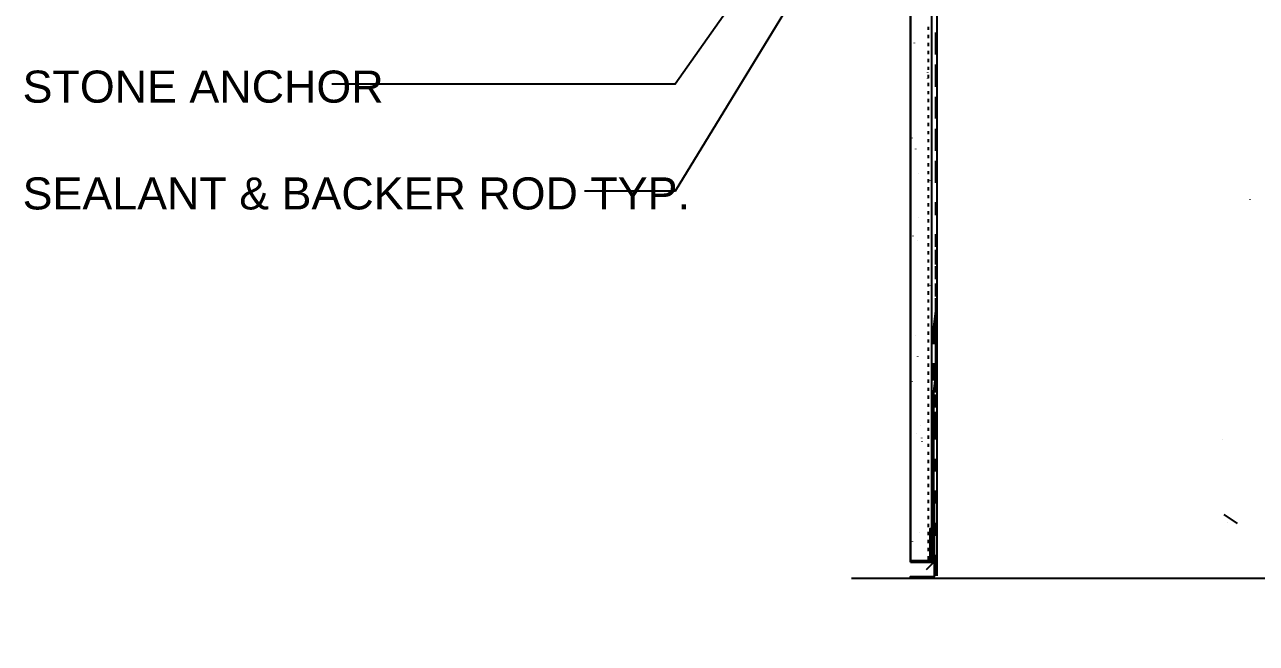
# Model space of a CAD drawing. Header units: millimetres. Extents: x 14345 to 64157, y -11631 to -3212.
# Drawn here: x 27010 to 32769, y -11631 to -8737 of the extents above; entities that cross this region are included whole.
import ezdxf

# ---------------------------------------------------------------- set-up
doc = ezdxf.new("R2010")
doc.units = ezdxf.units.MM
doc.header["$MEASUREMENT"] = 0
doc.layers.add('NewA-Zz_20_10_90-T_TextWindow', color=7, linetype='Continuous')
doc.layers.add('NewA-Zz_30_30-P_ExternalReferenceDrawing', color=7, linetype='Continuous')
doc.styles.add('GENERATED_STYLE_1', font='')
doc.styles.get('GENERATED_STYLE_1').set_extended_font_data('Arial')

msp = doc.modelspace()

# ---------------------------------------------------------------- linework, layer by layer
at = {"layer": 'NewA-Zz_30_30-P_ExternalReferenceDrawing', "linetype": 'Continuous', "flags": 128}
for points in [[(31203.7, -7381.6), (30052.2, -9015.7), (28446.8, -9015.7)], [(31276.7, -11315.5), (31276.7, -7728.8)], [(31048.1, -7883.3), (30052.2, -9515.2), (29627.8, -9515.2)], [(31151.8, -11250.9), (31151.8, -8478.1)], [(31236.5, -8761.7), (31236.5, -8746.9)], [(31236.5, -8799.8), (31236.5, -8785)], [(31271.4, -8833.7), (31271.4, -8773.3)], [(31169.8, -8822), (31169.8, -8823.1)], [(31236.5, -8836.8), (31236.5, -8822)], [(31236.5, -8874.9), (31236.5, -8859.1)], [(31250.2, -8866.5), (31250.2, -8867.5)], [(31271.4, -8877.1), (31271.4, -8816.7)], [(31236.5, -8912), (31236.5, -8897.2)], [(31271.4, -8983.9), (31271.4, -8923.6)], [(31232.2, -8960.7), (31232.2, -8961.7)], [(31236.5, -8949), (31236.5, -8934.2)], [(31236.5, -8987.1), (31236.5, -8972.3)], [(31271.4, -9027.3), (31271.4, -8967)], [(31231.2, -8987.1), (31231.2, -8988.2)], [(31236.5, -9024.2), (31236.5, -9009.3)], [(31236.5, -9062.3), (31236.5, -9047.4)], [(31236.5, -9099.3), (31236.5, -9084.5)], [(31271.4, -9134.2), (31271.4, -9073.9)], [(31236.5, -9137.4), (31236.5, -9121.5)], [(31271.4, -9176.6), (31271.4, -9117.3)], [(31236.5, -9174.4), (31236.5, -9159.6)], [(31236.5, -9212.5), (31236.5, -9196.7)], [(31159.2, -9266.5), (31159.2, -9267.6)], [(31236.5, -9249.6), (31236.5, -9234.8)], [(31236.5, -9286.6), (31236.5, -9271.8)], [(31271.4, -9283.5), (31271.4, -9224.2)], [(31271.4, -9326.8), (31271.4, -9266.5)], [(31176.1, -9318.4), (31176.1, -9319.4)], [(31236.5, -9324.7), (31236.5, -9309.9)], [(31236.5, -9361.8), (31236.5, -9347)], [(31236.5, -9399.9), (31236.5, -9385.1)], [(31271.4, -9441.1), (31271.4, -9373.4)], [(31191, -9432.7), (31191, -9433.7)], [(31236.5, -9436.9), (31236.5, -9422.1)], [(31271.4, -9477.1), (31271.4, -9416.8)], [(31236.5, -9475), (31236.5, -9459.1)], [(31236.5, -9512.1), (31236.5, -9497.2)], [(31243.9, -9466.5), (31243.9, -9467.6)], [(31236.5, -9549.1), (31236.5, -9534.3)], [(32738.2, -9555.4), (32738.2, -9556.5)], [(31236.5, -9587.2), (31236.5, -9572.4)], [(31236.5, -9624.2), (31236.5, -9609.4)], [(31271.4, -9627.4), (31271.4, -9567.1)], [(31189.9, -9640.1), (31189.9, -9641.2)], [(31236.5, -9662.3), (31236.5, -9647.5)], [(31163.4, -9724.8), (31163.4, -9725.8)], [(31236.5, -9699.4), (31236.5, -9684.6)], [(31236.5, -9737.5), (31236.5, -9721.6)], [(31271.4, -9776.6), (31271.4, -9717.4)], [(31186.7, -9745.9), (31186.7, -9747)], [(31236.5, -9774.5), (31236.5, -9759.7)], [(31271.4, -9858.1), (31271.4, -9790.4)], [(31236.5, -9811.6), (31236.5, -9796.7)], [(31236.5, -9849.7), (31236.5, -9834.8)], [(31236.5, -9886.7), (31236.5, -9871.9)], [(31271.4, -9926.9), (31271.4, -9866.6)], [(31236.5, -9924.8), (31236.5, -9910)], [(31236.5, -9961.8), (31236.5, -9947)], [(31240.7, -9957.6), (31240.7, -9958.7)], [(31271.4, -10008.4), (31271.4, -9948.1)], [(31236.5, -9999.9), (31236.5, -9984.1)], [(31271.4, -10077.2), (31271.4, -10016.9)], [(31236.5, -10037), (31236.5, -10022.2)], [(31236.5, -10074), (31236.5, -10059.2)], [(31261.9, -10230.7), (31261.9, -10151.3), (31271.4, -10076.1)], [(31226.9, -11285.8), (31261.9, -11250.9), (31261.9, -10450.8), (31271.4, -10375.7), (31271.4, -10125.9)], [(31236.5, -10112.1), (31236.5, -10097.3)], [(31236.5, -10149.2), (31236.5, -10134.4)], [(31271.4, -10158.7), (31271.4, -10098.4)], [(31176.1, -10190.4), (31176.1, -10191.5)], [(31236.5, -10187.3), (31236.5, -10172.5)], [(31271.4, -10227.5), (31271.4, -10167.2)], [(31236.5, -10224.3), (31236.5, -10209.5)], [(31236.5, -10262.4), (31236.5, -10246.5)], [(31247, -10213.7), (31247, -10214.8)], [(31271.4, -10307.9), (31271.4, -10248.7)], [(31185.7, -10287.8), (31185.7, -10288.9)], [(31236.5, -10299.5), (31236.5, -10284.6)], [(31236.5, -10337.6), (31236.5, -10321.7)], [(31236.5, -10374.6), (31236.5, -10359.8)], [(31261.9, -10401.1), (31261.9, -10320.6)], [(31271.4, -10376.7), (31271.4, -10317.4)], [(31158.1, -10406.3), (31158.1, -10407.4)], [(31236.5, -10411.6), (31236.5, -10396.8)], [(31271.4, -10458.2), (31271.4, -10397.9)], [(31236.5, -10449.7), (31236.5, -10434.9)], [(31236.5, -10486.8), (31236.5, -10472)], [(31271.4, -10527), (31271.4, -10466.7)], [(31236.5, -10524.9), (31236.5, -10510.1)], [(31236.5, -10561.9), (31236.5, -10547.1)], [(31236.5, -10600), (31236.5, -10584.1)], [(31271.4, -10615.9), (31271.4, -10548.2)], [(31180.4, -10648.7), (31180.4, -10649.8)], [(31199.4, -10609.5), (31199.4, -10610.6)], [(31236.5, -10637.1), (31236.5, -10622.2)], [(31271.4, -10677.3), (31271.4, -10617)], [(31203.7, -10669.9), (31203.7, -10670.9)], [(31205.8, -10685.7), (31205.8, -10686.8)], [(31236.5, -10674.1), (31236.5, -10659.3)], [(31236.5, -10712.2), (31236.5, -10697.4)], [(32611.2, -10678.3), (32611.2, -10679.4)], [(31236.5, -10749.2), (31236.5, -10734.4)], [(31271.4, -10826.5), (31271.4, -10767.2)], [(31236.5, -10787.3), (31236.5, -10772.5)], [(31236.5, -10824.4), (31236.5, -10809.6)], [(31236.5, -10862.5), (31236.5, -10846.6)], [(31236.5, -10899.5), (31236.5, -10884.7)], [(31151.8, -11326), (31151.8, -11318.6), (31264, -11318.6), (31264, -10918.6), (31271.4, -10918.6)], [(31236.5, -10936.6), (31236.5, -10921.8)], [(31250.2, -10927), (31250.2, -10928.1)], [(31271.4, -10976.8), (31271.4, -10917.5)], [(31236.5, -10974.7), (31236.5, -10959.9)], [(31236.5, -11011.7), (31236.5, -10996.9)], [(30876.6, -11326), (33419.8, -11326), (33635.7, -11021.2), (33635.7, -11630.8), (33826.2, -11313.3), (37372.9, -11313.3)], [(31236.5, -11049.8), (31236.5, -11035)], [(32617.6, -11027.6), (32680, -11069.9)], [(31151.8, -11250.9), (31151.8, -11243.5), (31243.9, -11243.5), (31243.9, -11093.2), (31251.3, -11093.2)], [(31193.1, -11113.3), (31193.1, -11114.4)], [(31236.5, -11086.9), (31236.5, -11072)], [(31236.5, -11125), (31236.5, -11109.1)], [(31271.4, -11127.1), (31271.4, -11066.7)], [(32636.6, -11063.6), (32636.6, -11064.6)], [(31151.8, -11163.1), (31151.8, -11164.1)], [(31160.3, -11153.5), (31160.3, -11154.6)], [(31236.5, -11162), (31236.5, -11147.2)], [(31236.5, -11199), (31236.5, -11184.2)], [(31236.5, -11243.5), (31236.5, -11222.3)], [(31271.4, -11315.5), (31271.4, -11217)], [(31151.8, -11250.9), (31251.3, -11250.9)], [(31151.8, -11326), (31151.8, -11318.6), (31264, -11318.6), (31264, -11250.9)], [(31151.8, -11326), (31276.7, -11326)]]:
    msp.add_lwpolyline(points, dxfattribs=at)
msp.add_lwpolyline([(31151.8, -11250.9), (31251.3, -11250.9), (31251.3, -7728.8), (31151.8, -7728.8), (31151.8, -8402.9), (31226.9, -8402.9), (31226.9, -8478.1), (31151.8, -8478.1)], close=True, dxfattribs=at)

# ---------------------------------------------------------------- texts
at = {"layer": 'NewA-Zz_20_10_90-T_TextWindow', "linetype": 'Continuous', "char_height": 150, "attachment_point": 1, "style": 'GENERATED_STYLE_1'}
for s, insert in [('\\A1;{\\fArial|b0|i0|c0|p34;STONE ANCHOR}', (27000.8, -8951.8)), ('\\A1;{\\fArial|b0|i0|c0|p34;SEALANT & BACKER ROD TYP.}', (27000.8, -9451.3))]:
    msp.add_mtext(s, dxfattribs=dict(at, insert=insert))

doc.saveas('drawing.dxf')
